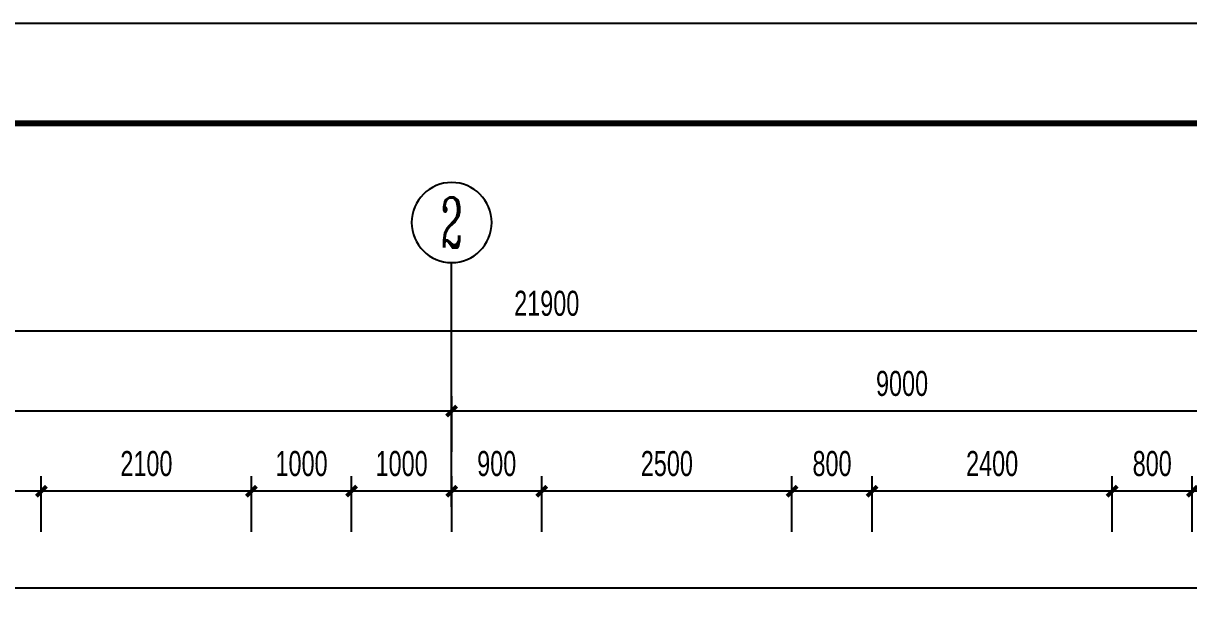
# Model space of a CAD drawing. Extents: x 141823 to 183823, y -39186 to 56515.
# Drawn here: x 157802 to 169446, y 16400 to 22196 of the extents above; entities that cross this region are included whole.
import ezdxf
from ezdxf.enums import TextEntityAlignment as Align

# ---------------------------------------------------------------- set-up
doc = ezdxf.new("R2010")
doc.units = 0
doc.header["$LTSCALE"] = 1000
doc.header["$MEASUREMENT"] = 0
for name, color, linetype in [('AXIS', 3, 'Continuous'), ('AXIS_TEXT', 7, 'Continuous'), ('HIDE_B', 7, 'Continuous'), ('QQ', 8, 'Continuous'), ('图框', 7, 'Continuous')]:
    doc.layers.add(name, color=color, linetype=linetype)
doc.styles.add('_TCH_AXIS', font='COMPLEX', dxfattribs={"bigfont": 'GBCBIG'})
doc.styles.add('COMPLEX', font='COMPLEX')
doc.styles.add('DIM_FONT', font='hztxt_e.shx', dxfattribs={"width": 0.7, "bigfont": 'hztxt.shx'})
doc.dimstyles.new('DIMN50', dxfattribs={"dimtxt": 250, "dimasz": 100, "dimexe": 150, "dimexo": 150, "dimgap": 150, "dimtad": 1, "dimdec": 0, "dimzin": 0, "dimdsep": 46, "dimtxsty": 'DIM_FONT', "dimblk": 'ARCHTICK', "dimcen": 0.09, "dimclrt": 7, "dimazin": 2, "dimtfac": 1, "dimtdec": 0, "dimtix": 1, "dimtmove": 2, "dimatfit": 3, "dimldrblk": 'ARCHTICK', "dimfxl": 0, "dimtolj": 1, "dimtzin": 0, "dimarcsym": 0})

# ---------------------------------------------------------------- blocks, each defined once
blk = doc.blocks.new('_ArchTick')
at = {"color": 0, "linetype": 'ByBlock', "const_width": 0.4}
blk.add_lwpolyline([(-0.5, -0.5), (0.5, 0.5)], dxfattribs=at)
blk = doc.blocks.new('*D72')
at = {"layer": 'AXIS', "color": 0, "lineweight": -2}
for p, q in [((156482, 17116), (156482, 17673)), ((157982, 17116), (157982, 17673)), ((157982, 17523), (156482, 17523))]:
    blk.add_line(p, q, dxfattribs=at)
at = {"layer": 'Defpoints', "color": 0}
for p in [(156482, 17523), (156482, 16966), (157982, 16966)]:
    blk.add_point(p, dxfattribs=at)
at = {"layer": 'AXIS', "color": 0, "lineweight": -2, "xscale": 100, "yscale": 100, "zscale": 100, "rotation": 180}
blk.add_blockref('_ArchTick', (156482, 17523), dxfattribs=at)
at = {"layer": 'AXIS', "color": 0, "lineweight": -2, "xscale": 100, "yscale": 100, "zscale": 100}
blk.add_blockref('_ArchTick', (157982, 17523), dxfattribs=at)
at = {"layer": 'AXIS', "color": 7, "insert": (157232, 17798), "char_height": 250, "attachment_point": 5, "style": 'DIM_FONT'}
blk.add_mtext('\\A1;1500', dxfattribs=at)
blk = doc.blocks.new('*D73')
at = {"layer": 'AXIS', "color": 0, "lineweight": -2}
for p, q in [((157982, 17116), (157982, 17673)), ((160082, 17116), (160082, 17673)), ((160082, 17523), (157982, 17523))]:
    blk.add_line(p, q, dxfattribs=at)
at = {"layer": 'Defpoints', "color": 0}
for p in [(157982, 17523), (157982, 16966), (160082, 16966)]:
    blk.add_point(p, dxfattribs=at)
at = {"layer": 'AXIS', "color": 0, "lineweight": -2, "xscale": 100, "yscale": 100, "zscale": 100, "rotation": 180}
blk.add_blockref('_ArchTick', (157982, 17523), dxfattribs=at)
at = {"layer": 'AXIS', "color": 0, "lineweight": -2, "xscale": 100, "yscale": 100, "zscale": 100}
blk.add_blockref('_ArchTick', (160082, 17523), dxfattribs=at)
at = {"layer": 'AXIS', "color": 7, "insert": (159032, 17798), "char_height": 250, "attachment_point": 5, "style": 'DIM_FONT'}
blk.add_mtext('\\A1;2100', dxfattribs=at)
blk = doc.blocks.new('*D74')
at = {"layer": 'AXIS', "color": 0, "lineweight": -2}
for p, q in [((160082, 17116), (160082, 17673)), ((161082, 17116), (161082, 17673)), ((161082, 17523), (160082, 17523))]:
    blk.add_line(p, q, dxfattribs=at)
at = {"layer": 'Defpoints', "color": 0}
for p in [(160082, 17523), (160082, 16966), (161082, 16966)]:
    blk.add_point(p, dxfattribs=at)
at = {"layer": 'AXIS', "color": 0, "lineweight": -2, "xscale": 100, "yscale": 100, "zscale": 100, "rotation": 180}
blk.add_blockref('_ArchTick', (160082, 17523), dxfattribs=at)
at = {"layer": 'AXIS', "color": 0, "lineweight": -2, "xscale": 100, "yscale": 100, "zscale": 100}
blk.add_blockref('_ArchTick', (161082, 17523), dxfattribs=at)
at = {"layer": 'AXIS', "color": 7, "insert": (160582, 17798), "char_height": 250, "attachment_point": 5, "style": 'DIM_FONT'}
blk.add_mtext('\\A1;1000', dxfattribs=at)
blk = doc.blocks.new('*D75')
at = {"layer": 'AXIS', "color": 0, "lineweight": -2}
for p, q in [((161082, 17116), (161082, 17673)), ((162082, 17116), (162082, 17673)), ((162082, 17523), (161082, 17523))]:
    blk.add_line(p, q, dxfattribs=at)
at = {"layer": 'Defpoints', "color": 0}
for p in [(161082, 17523), (161082, 16966), (162082, 16966)]:
    blk.add_point(p, dxfattribs=at)
at = {"layer": 'AXIS', "color": 0, "lineweight": -2, "xscale": 100, "yscale": 100, "zscale": 100, "rotation": 180}
blk.add_blockref('_ArchTick', (161082, 17523), dxfattribs=at)
at = {"layer": 'AXIS', "color": 0, "lineweight": -2, "xscale": 100, "yscale": 100, "zscale": 100}
blk.add_blockref('_ArchTick', (162082, 17523), dxfattribs=at)
at = {"layer": 'AXIS', "color": 7, "insert": (161582, 17798), "char_height": 250, "attachment_point": 5, "style": 'DIM_FONT'}
blk.add_mtext('\\A1;1000', dxfattribs=at)
blk = doc.blocks.new('*D76')
at = {"layer": 'AXIS', "color": 0, "lineweight": -2}
for p, q in [((162082, 17116), (162082, 17673)), ((162982, 17116), (162982, 17673)), ((162982, 17523), (162082, 17523))]:
    blk.add_line(p, q, dxfattribs=at)
at = {"layer": 'Defpoints', "color": 0}
for p in [(162082, 17523), (162082, 16966), (162982, 16966)]:
    blk.add_point(p, dxfattribs=at)
at = {"layer": 'AXIS', "color": 0, "lineweight": -2, "xscale": 100, "yscale": 100, "zscale": 100, "rotation": 180}
blk.add_blockref('_ArchTick', (162082, 17523), dxfattribs=at)
at = {"layer": 'AXIS', "color": 0, "lineweight": -2, "xscale": 100, "yscale": 100, "zscale": 100}
blk.add_blockref('_ArchTick', (162982, 17523), dxfattribs=at)
at = {"layer": 'AXIS', "color": 7, "insert": (162532, 17798), "char_height": 250, "attachment_point": 5, "style": 'DIM_FONT'}
blk.add_mtext('\\A1;900', dxfattribs=at)
blk = doc.blocks.new('*D77')
at = {"layer": 'AXIS', "color": 0, "lineweight": -2}
for p, q in [((162982, 17116), (162982, 17673)), ((165482, 17116), (165482, 17673)), ((165482, 17523), (162982, 17523))]:
    blk.add_line(p, q, dxfattribs=at)
at = {"layer": 'Defpoints', "color": 0}
for p in [(162982, 17523), (162982, 16966), (165482, 16966)]:
    blk.add_point(p, dxfattribs=at)
at = {"layer": 'AXIS', "color": 0, "lineweight": -2, "xscale": 100, "yscale": 100, "zscale": 100, "rotation": 180}
blk.add_blockref('_ArchTick', (162982, 17523), dxfattribs=at)
at = {"layer": 'AXIS', "color": 0, "lineweight": -2, "xscale": 100, "yscale": 100, "zscale": 100}
blk.add_blockref('_ArchTick', (165482, 17523), dxfattribs=at)
at = {"layer": 'AXIS', "color": 7, "insert": (164232, 17798), "char_height": 250, "attachment_point": 5, "style": 'DIM_FONT'}
blk.add_mtext('\\A1;2500', dxfattribs=at)
blk = doc.blocks.new('*D78')
at = {"layer": 'AXIS', "color": 0, "lineweight": -2}
for p, q in [((165482, 17116), (165482, 17673)), ((166282, 17116), (166282, 17673)), ((166282, 17523), (165482, 17523))]:
    blk.add_line(p, q, dxfattribs=at)
at = {"layer": 'Defpoints', "color": 0}
for p in [(165482, 17523), (165482, 16966), (166282, 16966)]:
    blk.add_point(p, dxfattribs=at)
at = {"layer": 'AXIS', "color": 0, "lineweight": -2, "xscale": 100, "yscale": 100, "zscale": 100, "rotation": 180}
blk.add_blockref('_ArchTick', (165482, 17523), dxfattribs=at)
at = {"layer": 'AXIS', "color": 0, "lineweight": -2, "xscale": 100, "yscale": 100, "zscale": 100}
blk.add_blockref('_ArchTick', (166282, 17523), dxfattribs=at)
at = {"layer": 'AXIS', "color": 7, "insert": (165882, 17798), "char_height": 250, "attachment_point": 5, "style": 'DIM_FONT'}
blk.add_mtext('\\A1;800', dxfattribs=at)
blk = doc.blocks.new('*D79')
at = {"layer": 'AXIS', "color": 0, "lineweight": -2}
for p, q in [((166282, 17116), (166282, 17673)), ((168682, 17116), (168682, 17673)), ((168682, 17523), (166282, 17523))]:
    blk.add_line(p, q, dxfattribs=at)
at = {"layer": 'Defpoints', "color": 0}
for p in [(166282, 17523), (166282, 16966), (168682, 16966)]:
    blk.add_point(p, dxfattribs=at)
at = {"layer": 'AXIS', "color": 0, "lineweight": -2, "xscale": 100, "yscale": 100, "zscale": 100, "rotation": 180}
blk.add_blockref('_ArchTick', (166282, 17523), dxfattribs=at)
at = {"layer": 'AXIS', "color": 0, "lineweight": -2, "xscale": 100, "yscale": 100, "zscale": 100}
blk.add_blockref('_ArchTick', (168682, 17523), dxfattribs=at)
at = {"layer": 'AXIS', "color": 7, "insert": (167482, 17798), "char_height": 250, "attachment_point": 5, "style": 'DIM_FONT'}
blk.add_mtext('\\A1;2400', dxfattribs=at)
blk = doc.blocks.new('*D80')
at = {"layer": 'AXIS', "color": 0, "lineweight": -2}
for p, q in [((168682, 17116), (168682, 17673)), ((169482, 17116), (169482, 17673)), ((169482, 17523), (168682, 17523))]:
    blk.add_line(p, q, dxfattribs=at)
at = {"layer": 'Defpoints', "color": 0}
for p in [(168682, 17523), (168682, 16966), (169482, 16966)]:
    blk.add_point(p, dxfattribs=at)
at = {"layer": 'AXIS', "color": 0, "lineweight": -2, "xscale": 100, "yscale": 100, "zscale": 100, "rotation": 180}
blk.add_blockref('_ArchTick', (168682, 17523), dxfattribs=at)
at = {"layer": 'AXIS', "color": 0, "lineweight": -2, "xscale": 100, "yscale": 100, "zscale": 100}
blk.add_blockref('_ArchTick', (169482, 17523), dxfattribs=at)
at = {"layer": 'AXIS', "color": 7, "insert": (169082, 17798), "char_height": 250, "attachment_point": 5, "style": 'DIM_FONT'}
blk.add_mtext('\\A1;800', dxfattribs=at)
blk = doc.blocks.new('*D81')
at = {"layer": 'AXIS', "color": 0, "lineweight": -2}
for p, q in [((169482, 17116), (169482, 17673)), ((170032, 17116), (170032, 17673)), ((169482, 17523), (169382, 17523)), ((170032, 17523), (169482, 17523)), ((170032, 17523), (170132, 17523))]:
    blk.add_line(p, q, dxfattribs=at)
at = {"layer": 'Defpoints', "color": 0}
for p in [(169482, 17523), (169482, 16966), (170032, 16966)]:
    blk.add_point(p, dxfattribs=at)
at = {"layer": 'AXIS', "color": 0, "lineweight": -2, "xscale": 100, "yscale": 100, "zscale": 100}
blk.add_blockref('_ArchTick', (169482, 17523), dxfattribs=at)
at = {"layer": 'AXIS', "color": 0, "lineweight": -2, "xscale": 100, "yscale": 100, "zscale": 100, "rotation": 180}
blk.add_blockref('_ArchTick', (170032, 17523), dxfattribs=at)
at = {"layer": 'AXIS', "color": 7, "insert": (169757, 17798), "char_height": 250, "attachment_point": 5, "style": 'DIM_FONT'}
blk.add_mtext('\\A1;550', dxfattribs=at)
blk = doc.blocks.new('*D94')
at = {"layer": 'AXIS', "color": 0, "lineweight": -2}
for p, q in [((152082, 17916), (152082, 18473)), ((162082, 17916), (162082, 18473)), ((162082, 18323), (152082, 18323))]:
    blk.add_line(p, q, dxfattribs=at)
at = {"layer": 'Defpoints', "color": 0}
for p in [(152082, 18323), (152082, 17766), (162082, 17766)]:
    blk.add_point(p, dxfattribs=at)
at = {"layer": 'AXIS', "color": 0, "lineweight": -2, "xscale": 100, "yscale": 100, "zscale": 100, "rotation": 180}
blk.add_blockref('_ArchTick', (152082, 18323), dxfattribs=at)
at = {"layer": 'AXIS', "color": 0, "lineweight": -2, "xscale": 100, "yscale": 100, "zscale": 100}
blk.add_blockref('_ArchTick', (162082, 18323), dxfattribs=at)
at = {"layer": 'AXIS', "color": 7, "insert": (157082, 18598), "char_height": 250, "attachment_point": 5, "style": 'DIM_FONT'}
blk.add_mtext('\\A1;10000', dxfattribs=at)
blk = doc.blocks.new('*D95')
at = {"layer": 'AXIS', "color": 0, "lineweight": -2}
for p, q in [((162082, 17916), (162082, 18473)), ((171082, 17916), (171082, 18473)), ((171082, 18323), (162082, 18323))]:
    blk.add_line(p, q, dxfattribs=at)
at = {"layer": 'Defpoints', "color": 0}
for p in [(162082, 18323), (162082, 17766), (171082, 17766)]:
    blk.add_point(p, dxfattribs=at)
at = {"layer": 'AXIS', "color": 0, "lineweight": -2, "xscale": 100, "yscale": 100, "zscale": 100, "rotation": 180}
blk.add_blockref('_ArchTick', (162082, 18323), dxfattribs=at)
at = {"layer": 'AXIS', "color": 0, "lineweight": -2, "xscale": 100, "yscale": 100, "zscale": 100}
blk.add_blockref('_ArchTick', (171082, 18323), dxfattribs=at)
at = {"layer": 'AXIS', "color": 7, "insert": (166582, 18598), "char_height": 250, "attachment_point": 5, "style": 'DIM_FONT'}
blk.add_mtext('\\A1;9000', dxfattribs=at)
blk = doc.blocks.new('*D97')
at = {"layer": 'AXIS', "color": 0, "lineweight": -2}
for p, q in [((152082, 18466), (152082, 19273)), ((173982, 18466), (173982, 19273)), ((173982, 19123), (152082, 19123))]:
    blk.add_line(p, q, dxfattribs=at)
at = {"layer": 'Defpoints', "color": 0}
for p in [(152082, 19123), (152082, 18316), (173982, 18316)]:
    blk.add_point(p, dxfattribs=at)
at = {"layer": 'AXIS', "color": 0, "lineweight": -2, "xscale": 100, "yscale": 100, "zscale": 100, "rotation": 180}
blk.add_blockref('_ArchTick', (152082, 19123), dxfattribs=at)
at = {"layer": 'AXIS', "color": 0, "lineweight": -2, "xscale": 100, "yscale": 100, "zscale": 100}
blk.add_blockref('_ArchTick', (173982, 19123), dxfattribs=at)
at = {"layer": 'AXIS', "color": 7, "insert": (163032, 19398), "char_height": 250, "attachment_point": 5, "style": 'DIM_FONT'}
blk.add_mtext('\\A1;21900', dxfattribs=at)
blk = doc.blocks.new('_AXISO')
blk.add_circle((0, 0), 0.5)
at = {"layer": 'AXIS_TEXT', "style": 'COMPLEX', "width": 1.041667}
blk.add_attdef('A', text='', height=0.56, dxfattribs=at).set_placement((-0.25, -0.28), (0.25, -0.28), align=Align.FIT)

msp = doc.modelspace()

# ---------------------------------------------------------------- linework, layer by layer
at = {"layer": 'AXIS'}
msp.add_line((162081.8, 17366.4), (162081.8, 19806), dxfattribs=at)
at = {"layer": 'HIDE_B', "flags": 128}
msp.add_lwpolyline([(144823.3, -5504.3), (144823.3, -5504.3), (144823.3, -5504.3), (144823.3, 21195.7), (144823.3, 21195.7), (144823.3, 21195.7), (182823.3, 21195.7), (182823.3, 21195.7), (182823.3, 21195.7), (182823.3, 21195.7), (182823.3, 21195.7), (182823.3, 21195.7), (182823.3, -5504.3), (182823.3, -5504.3), (144823.3, -5504.3)], close=True, dxfattribs=at)
at = {"layer": 'QQ'}
msp.add_line((171081.8, 16556), (152081.8, 16556), dxfattribs=at)
at = {"layer": '图框', "linetype": 'Continuous'}
msp.add_lwpolyline([(141823.3, 22195.7), (183823.3, 22195.7), (183823.3, -7504.3), (141823.3, -7504.3)], close=True, dxfattribs=at)
at = {"layer": '图框', "linetype": 'Continuous', "const_width": 60}
msp.add_lwpolyline([(182823.3, 21195.7), (144823.3, 21195.7), (144823.3, -6504.3), (182823.3, -6504.3), (182823.3, 21195.7)], dxfattribs=at)

# ---------------------------------------------------------------- block references
at = {"layer": 'AXIS'}
ref = msp.add_blockref('_AXISO', (162081.8, 20206), dxfattribs=dict(at, xscale=-800, yscale=800, zscale=800))
ref.add_attrib('A', '2', dxfattribs={"layer": 'AXIS_TEXT', "height": 499.7, "style": '_TCH_AXIS', "width": 0.642857}).set_placement((161974.8, 19956.2), (162188.9, 19956.2), align=Align.FIT)

# ---------------------------------------------------------------- dimensions: what is measured, and where the dimension line sits
for p1, p2, distance, picture, middle in [((173981.8, 18316.4), (152081.8, 18316.4), -806.7, '*D97', (163031.8, 19398.2)), ((162081.8, 17766.4), (152081.8, 17766.4), -556.7, '*D94', (157081.8, 18598.2)), ((171081.8, 17766.4), (162081.8, 17766.4), -556.7, '*D95', (166581.8, 18598.2)), ((157982.3, 16966.4), (156482.3, 16966.4), -556.7, '*D72', (157232.3, 17798.2)), ((160081.8359, 16966.4164), (157982.264, 16966.4164), -556.737, '*D73', (159032.05, 17798.1534)), ((161081.7, 16966.4), (160081.8, 16966.4), -556.7, '*D74', (160581.8, 17798.2)), ((162081.8, 16966.4), (161081.7, 16966.4), -556.7, '*D75', (161581.8, 17798.2)), ((162981.8, 16966.4), (162081.8, 16966.4), -556.7, '*D76', (162531.8, 17798.2)), ((165481.8, 16966.4), (162981.8, 16966.4), -556.7, '*D77', (164231.8, 17798.2)), ((166281.6, 16966.4), (165481.8, 16966.4), -556.7, '*D78', (165881.7, 17798.2)), ((168681.6, 16966.4), (166281.6, 16966.4), -556.7, '*D79', (167481.6, 17798.2)), ((169481.8, 16966.4), (168681.6, 16966.4), -556.7, '*D80', (169081.7, 17798.2)), ((170031.8, 16966.4), (169481.8, 16966.4), -556.7, '*D81', (169756.8, 17798.2))]:
    dim = msp.add_aligned_dim(p1=p1, p2=p2, distance=distance, dimstyle='DIMN50', dxfattribs=at)
    dim.commit()
    dim.dimension.update_dxf_attribs({"geometry": picture, "text_midpoint": middle})

doc.saveas('drawing.dxf')
